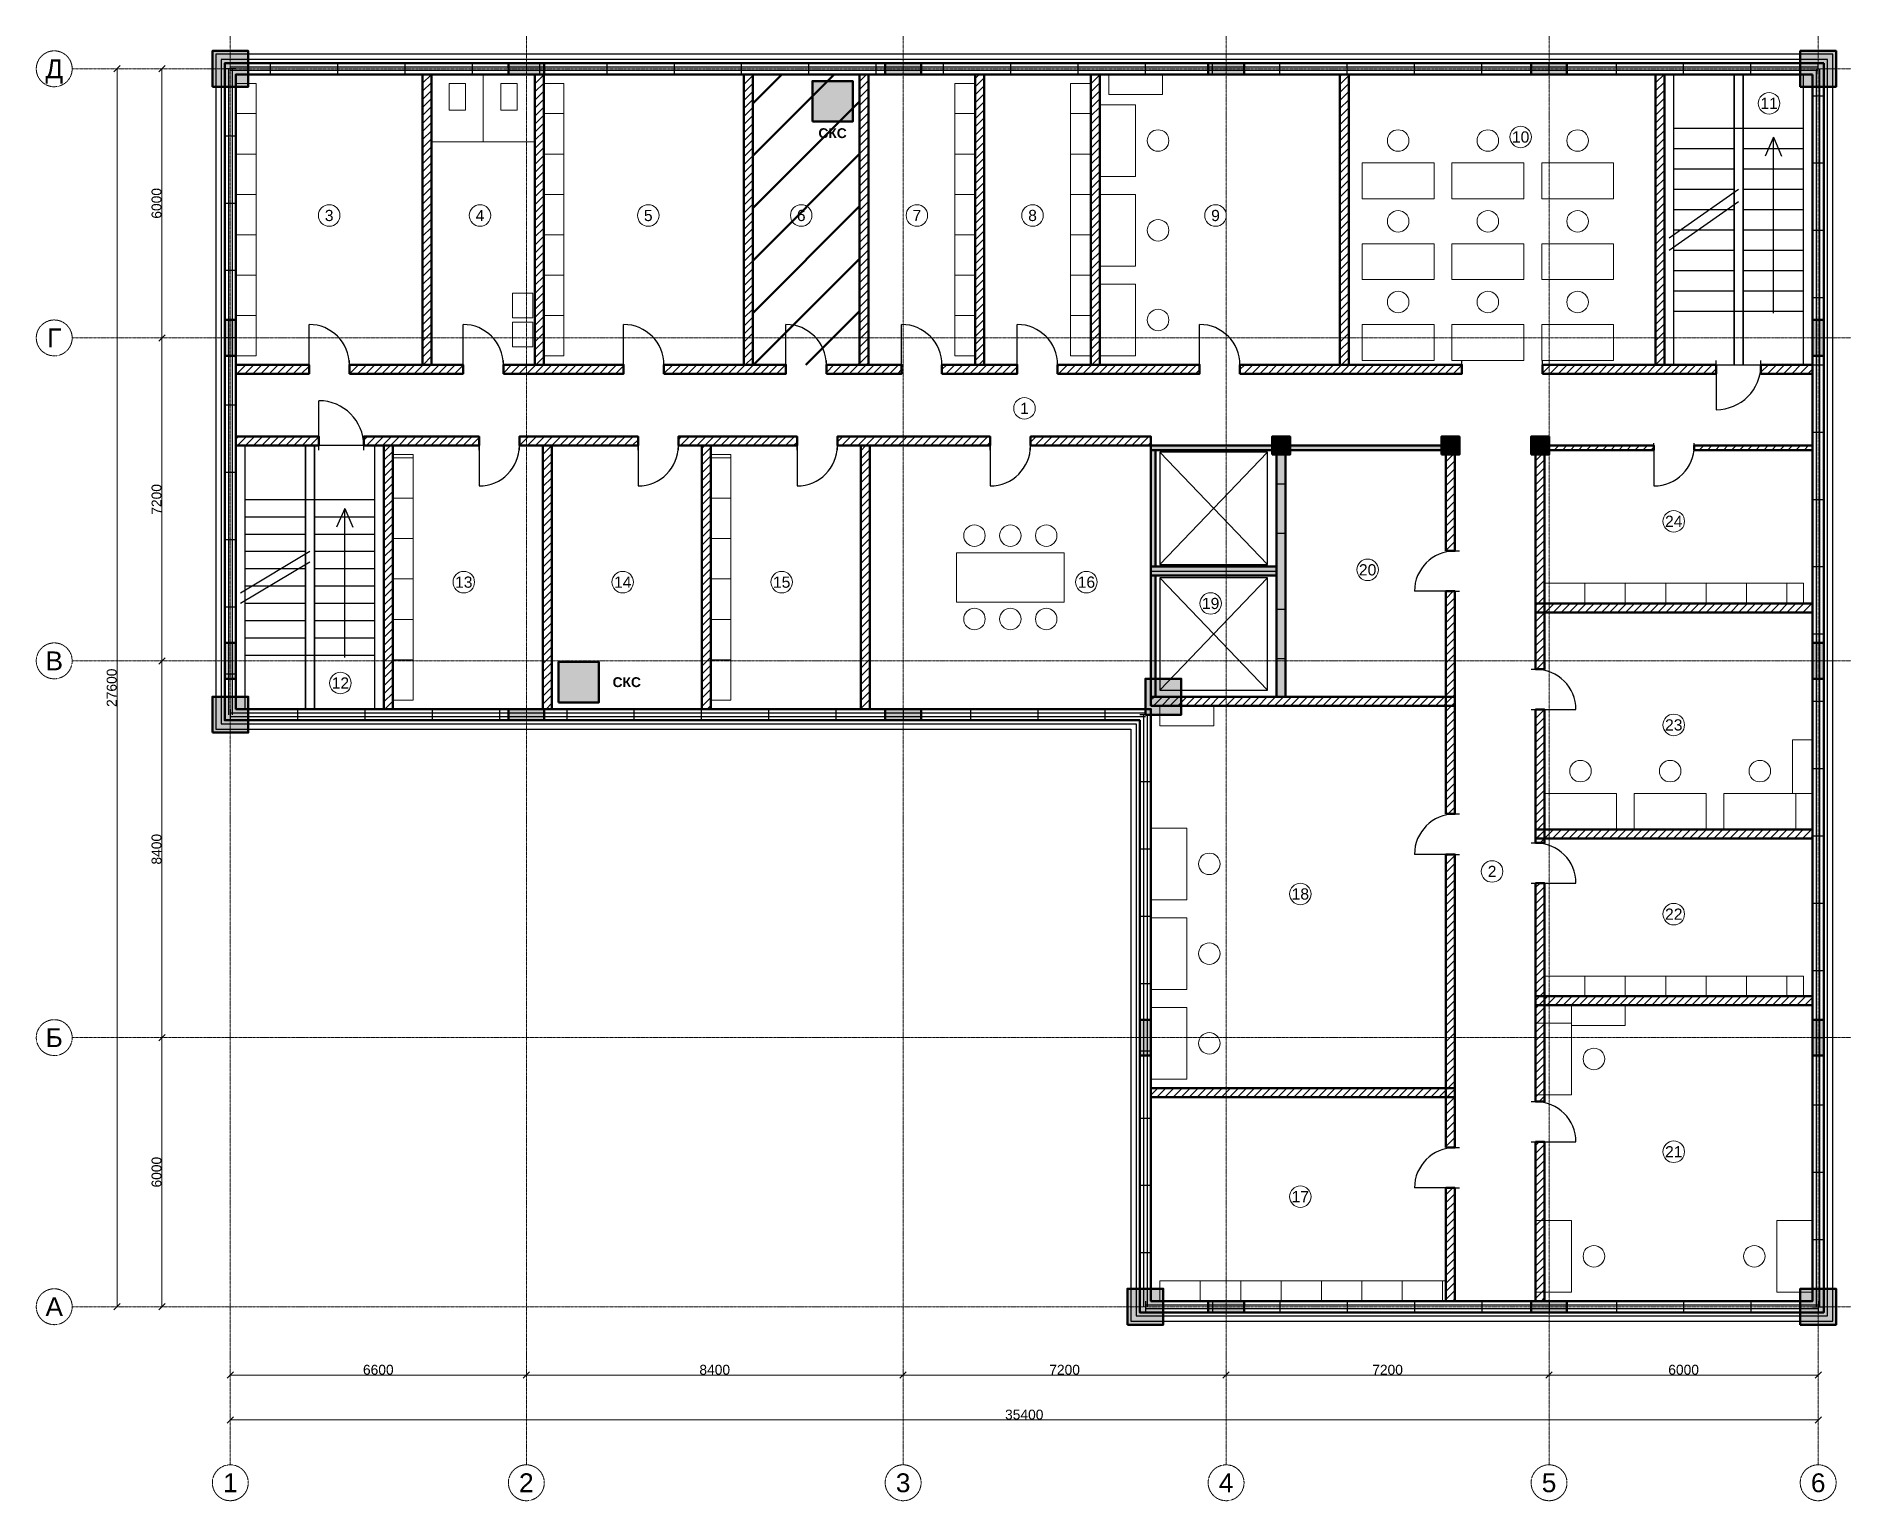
# Model space of a CAD drawing. Header units: millimetres. Extents: x -4325 to 36125, y -4325 to 28325.
import ezdxf
from ezdxf.enums import TextEntityAlignment as Align

# ---------------------------------------------------------------- set-up
doc = ezdxf.new("R2010")
doc.units = ezdxf.units.MM
doc.linetypes.add('CENTER2', pattern=[2.541, 1.587, -0.318, 0.318, -0.318])
for name, color, linetype, lineweight in [('A-ANNO-ROOM', 7, 'CONTINUOUS', 18), ('A-DIMS', 8, 'CONTINUOUS', 13), ('A-DOOR', 3, 'CONTINUOUS', 25), ('A-ELEV', 7, 'CONTINUOUS', 25), ('A-FACADE-PANEL', 8, 'CONTINUOUS', 25), ('A-FURN', 8, 'CONTINUOUS', 18), ('A-GLAZ-RIBBON', 5, 'CONTINUOUS', 25), ('A-GRID', 8, 'CENTER2', 13), ('A-HATCH', 9, 'CONTINUOUS', 9), ('A-OUTLINE', 7, 'CONTINUOUS', 50), ('A-SANI', 8, 'CONTINUOUS', 18), ('A-STAIR', 7, 'CONTINUOUS', 25), ('A-WALL-BLOCK', 9, 'CONTINUOUS', 50), ('A-WALL-RC', 7, 'CONTINUOUS', 50), ('E-SCS-RISER', 1, 'CONTINUOUS', 50), ('E-SERVER-ROOM', 1, 'CONTINUOUS', 50)]:
    doc.layers.add(name, color=color, linetype=linetype, lineweight=lineweight)
doc.styles.add('Arial-Bold', font='arialbd.ttf')
doc.styles.get("Standard").update_dxf_attribs({"font": 'arial.ttf'})

msp = doc.modelspace()

# ---------------------------------------------------------------- hatches: boundary and pattern name
at = {"layer": 'A-HATCH'}
h = msp.add_hatch(dxfattribs=at)
h.set_pattern_fill('ANSI31', scale=40)
h.paths.add_polyline_path([(4288, 21000), (4488, 21000), (4488, 27475), (4488, 27475), (4288, 27475), (4288, 27475)])
h = msp.add_hatch(dxfattribs=at)
h.set_pattern_fill('ANSI31', scale=40)
h.paths.add_polyline_path([(6788, 21000), (6988, 21000), (6988, 27475), (6988, 27475), (6788, 27475), (6788, 27475)])
h = msp.add_hatch(dxfattribs=at)
h.set_pattern_fill('ANSI31', scale=40)
h.paths.add_polyline_path([(11448, 21000), (11648, 21000), (11648, 27475), (11648, 27475), (11448, 27475), (11448, 27475)])
h = msp.add_hatch(dxfattribs=at)
h.set_pattern_fill('ANSI31', scale=40)
h.paths.add_polyline_path([(14027, 21000), (14227, 21000), (14227, 27475), (14227, 27475), (14027, 27475), (14027, 27475)])
h = msp.add_hatch(dxfattribs=at)
h.set_pattern_fill('ANSI31', scale=40)
h.paths.add_polyline_path([(16605, 21000), (16805, 21000), (16805, 27475), (16805, 27475), (16605, 27475), (16605, 27475)])
h = msp.add_hatch(dxfattribs=at)
h.set_pattern_fill('ANSI31', scale=40)
h.paths.add_polyline_path([(19184, 21000), (19384, 21000), (19384, 27475), (19384, 27475), (19184, 27475), (19184, 27475)])
h = msp.add_hatch(dxfattribs=at)
h.set_pattern_fill('ANSI31', scale=40)
h.paths.add_polyline_path([(24736, 21000), (24936, 21000), (24936, 27475), (24936, 27475), (24736, 27475), (24736, 27475)])
h = msp.add_hatch(dxfattribs=at)
h.set_pattern_fill('ANSI31', scale=40)
h.paths.add_polyline_path([(31775, 21000), (31975, 21000), (31975, 27475), (31975, 27475), (31775, 27475), (31775, 27475)])
h = msp.add_hatch(dxfattribs=at)
h.set_pattern_fill('ANSI31', scale=40)
h.paths.add_polyline_path([(125, 20800), (125, 20800), (1756, 20800), (1756, 21000), (125, 21000), (125, 21000)])
h = msp.add_hatch(dxfattribs=at)
h.set_pattern_fill('ANSI31', scale=40)
h.paths.add_polyline_path([(2656, 20800), (5188, 20800), (5188, 21000), (2656, 21000)])
h = msp.add_hatch(dxfattribs=at)
h.set_pattern_fill('ANSI31', scale=40)
h.paths.add_polyline_path([(6088, 20800), (8768, 20800), (8768, 21000), (6088, 21000)])
h = msp.add_hatch(dxfattribs=at)
h.set_pattern_fill('ANSI31', scale=40)
h.paths.add_polyline_path([(9668, 20800), (12388, 20800), (12388, 21000), (9668, 21000)])
h = msp.add_hatch(dxfattribs=at)
h.set_pattern_fill('ANSI31', scale=40)
h.paths.add_polyline_path([(13288, 20800), (14966, 20800), (14966, 21000), (13288, 21000)])
h = msp.add_hatch(dxfattribs=at)
h.set_pattern_fill('ANSI31', scale=40)
h.paths.add_polyline_path([(15866, 20800), (17544, 20800), (17544, 21000), (15866, 21000)])
h = msp.add_hatch(dxfattribs=at)
h.set_pattern_fill('ANSI31', scale=40)
h.paths.add_polyline_path([(18444, 20800), (21610, 20800), (21610, 21000), (18444, 21000)])
h = msp.add_hatch(dxfattribs=at)
h.set_pattern_fill('ANSI31', scale=40)
h.paths.add_polyline_path([(22510, 20800), (27456, 20800), (27456, 21000), (22510, 21000)])
h = msp.add_hatch(dxfattribs=at)
h.set_pattern_fill('ANSI31', scale=40)
h.paths.add_polyline_path([(29256, 20800), (33125, 20800), (33125, 21000), (29256, 21000)])
h = msp.add_hatch(dxfattribs=at)
h.set_pattern_fill('ANSI31', scale=40)
h.paths.add_polyline_path([(34125, 20800), (35275, 20800), (35275, 20800), (35275, 21000), (35275, 21000), (34125, 21000)])
h = msp.add_hatch(dxfattribs=at)
h.set_pattern_fill('ANSI31', scale=40)
h.paths.add_polyline_path([(125, 19200), (125, 19200), (1975, 19200), (1975, 19400), (125, 19400), (125, 19400)])
h = msp.add_hatch(dxfattribs=at)
h.set_pattern_fill('ANSI31', scale=40)
h.paths.add_polyline_path([(2975, 19200), (5547, 19200), (5547, 19400), (2975, 19400)])
h = msp.add_hatch(dxfattribs=at)
h.set_pattern_fill('ANSI31', scale=40)
h.paths.add_polyline_path([(3425, 13325), (3625, 13325), (3625, 13325), (3625, 19200), (3425, 19200), (3425, 13325)])
h = msp.add_hatch(dxfattribs=at)
h.set_pattern_fill('ANSI31', scale=40)
h.paths.add_polyline_path([(6447, 19200), (9090, 19200), (9090, 19400), (6447, 19400)])
h = msp.add_hatch(dxfattribs=at)
h.set_pattern_fill('ANSI31', scale=40)
h.paths.add_polyline_path([(6969, 13325), (7169, 13325), (7169, 13325), (7169, 19200), (6969, 19200), (6969, 13325)])
h = msp.add_hatch(dxfattribs=at)
h.set_pattern_fill('ANSI31', scale=40)
h.paths.add_polyline_path([(9990, 19200), (12634, 19200), (12634, 19400), (9990, 19400)])
h = msp.add_hatch(dxfattribs=at)
h.set_pattern_fill('ANSI31', scale=40)
h.paths.add_polyline_path([(10512, 13325), (10712, 13325), (10712, 13325), (10712, 19200), (10512, 19200), (10512, 13325)])
h = msp.add_hatch(dxfattribs=at)
h.set_pattern_fill('ANSI31', scale=40)
h.paths.add_polyline_path([(13534, 19200), (16940, 19200), (16940, 19400), (13534, 19400)])
h = msp.add_hatch(dxfattribs=at)
h.set_pattern_fill('ANSI31', scale=40)
h.paths.add_polyline_path([(14056, 13325), (14256, 13325), (14256, 13325), (14256, 19200), (14056, 19200), (14056, 13325)])
h = msp.add_hatch(dxfattribs=at)
h.set_pattern_fill('ANSI31', scale=40)
h.paths.add_polyline_path([(17840, 19200), (20525, 19200), (20525, 19400), (17840, 19400)])
h = msp.add_hatch(dxfattribs=at)
h.set_pattern_fill('ANSI31', scale=40)
h.paths.add_polyline_path([(27100, 16850), (27300, 16850), (27300, 19200), (27100, 19200)])
h = msp.add_hatch(dxfattribs=at)
h.set_pattern_fill('ANSI31', scale=40)
h.paths.add_polyline_path([(29100, 14212), (29300, 14212), (29300, 19200), (29100, 19200)])
h = msp.add_hatch(dxfattribs=at)
h.set_pattern_fill('ANSI31', scale=40)
h.paths.add_polyline_path([(29300, 19100), (31738, 19100), (31738, 19200), (29300, 19200)])
h = msp.add_hatch(dxfattribs=at)
h.set_pattern_fill('ANSI31', scale=40)
h.paths.add_polyline_path([(32638, 19100), (35275, 19100), (35275, 19100), (35275, 19200), (35275, 19200), (32638, 19200)])
h = msp.add_hatch(dxfattribs=at)
h.set_pattern_fill('ANSI31', scale=40)
h.paths.add_polyline_path([(27100, 10986), (27300, 10986), (27300, 15950), (27100, 15950)])
h = msp.add_hatch(dxfattribs=at)
h.set_pattern_fill('ANSI31', scale=40)
h.paths.add_polyline_path([(29100, 15481), (35275, 15481), (35275, 15481), (35275, 15681), (35275, 15681), (29100, 15681)])
h = msp.add_hatch(dxfattribs=at)
h.set_pattern_fill('ANSI31', scale=40)
h.paths.add_polyline_path([(20525, 13400), (27300, 13400), (27300, 13600), (20525, 13600)])
h = msp.add_hatch(dxfattribs=at)
h.set_pattern_fill('ANSI31', scale=40)
h.paths.add_polyline_path([(29100, 10342), (29300, 10342), (29300, 13312), (29100, 13312)])
h = msp.add_hatch(dxfattribs=at)
h.set_pattern_fill('ANSI31', scale=40)
h.paths.add_polyline_path([(29100, 10442), (35275, 10442), (35275, 10442), (35275, 10642), (35275, 10642), (29100, 10642)])
h = msp.add_hatch(dxfattribs=at)
h.set_pattern_fill('ANSI31', scale=40)
h.paths.add_polyline_path([(27100, 3549), (27300, 3549), (27300, 10086), (27100, 10086)])
h = msp.add_hatch(dxfattribs=at)
h.set_pattern_fill('ANSI31', scale=40)
h.paths.add_polyline_path([(29100, 4574), (29300, 4574), (29300, 9442), (29100, 9442)])
h = msp.add_hatch(dxfattribs=at)
h.set_pattern_fill('ANSI31', scale=40)
h.paths.add_polyline_path([(29100, 6723), (35275, 6723), (35275, 6723), (35275, 6923), (35275, 6923), (29100, 6923)])
h = msp.add_hatch(dxfattribs=at)
h.set_pattern_fill('ANSI31', scale=40)
h.paths.add_polyline_path([(20525, 4673), (20525, 4673), (27300, 4673), (27300, 4873), (20525, 4873), (20525, 4873)])
h = msp.add_hatch(dxfattribs=at)
h.set_pattern_fill('ANSI31', scale=40)
h.paths.add_polyline_path([(29100, 125), (29300, 125), (29300, 125), (29300, 3674), (29100, 3674), (29100, 125)])
h = msp.add_hatch(dxfattribs=at)
h.set_pattern_fill('ANSI31', scale=40)
h.paths.add_polyline_path([(27100, 125), (27300, 125), (27300, 125), (27300, 2649), (27100, 2649), (27100, 125)])
at = {"layer": 'A-WALL-RC'}
h = msp.add_hatch(color=7, dxfattribs=at)
h.dxf.hatch_style = 1
h.paths.add_polyline_path([(-400, 27200), (400, 27200), (400, 28000), (-400, 28000)])
h = msp.add_hatch(color=7, dxfattribs=at)
h.dxf.hatch_style = 1
h.paths.add_polyline_path([(35000, 27200), (35800, 27200), (35800, 28000), (35000, 28000)])
h = msp.add_hatch(color=7, dxfattribs=at)
h.dxf.hatch_style = 1
h.paths.add_polyline_path([(6200, 27475), (7000, 27475), (7000, 27725), (6200, 27725)])
h = msp.add_hatch(color=7, dxfattribs=at)
h.dxf.hatch_style = 1
h.paths.add_polyline_path([(14600, 27475), (15400, 27475), (15400, 27725), (14600, 27725)])
h = msp.add_hatch(color=7, dxfattribs=at)
h.dxf.hatch_style = 1
h.paths.add_polyline_path([(21800, 27475), (22600, 27475), (22600, 27725), (21800, 27725)])
h = msp.add_hatch(color=7, dxfattribs=at)
h.dxf.hatch_style = 1
h.paths.add_polyline_path([(29000, 27475), (29800, 27475), (29800, 27725), (29000, 27725)])
h = msp.add_hatch(color=7, dxfattribs=at)
h.dxf.hatch_style = 1
h.paths.add_polyline_path([(-125, 21200), (125, 21200), (125, 22000), (-125, 22000)])
h = msp.add_hatch(color=7, dxfattribs=at)
h.dxf.hatch_style = 1
h.paths.add_polyline_path([(35275, 21200), (35525, 21200), (35525, 22000), (35275, 22000)])
h = msp.add_hatch(color=7, dxfattribs=at)
h.dxf.hatch_style = 1
h.paths.add_polyline_path([(20525, 19100), (23325, 19100), (23325, 19200), (20525, 19200)])
h = msp.add_hatch(color=7, dxfattribs=at)
h.dxf.hatch_style = 1
h.paths.add_polyline_path([(20525, 16500), (20625, 16500), (20625, 19100), (20525, 19100)])
h = msp.add_hatch(color=7, dxfattribs=at)
h.dxf.hatch_style = 1
h.paths.add_polyline_path([(23225, 19000), (23625, 19000), (23625, 19400), (23225, 19400)])
h = msp.add_hatch(color=7, dxfattribs=at)
h.dxf.hatch_style = 1
h.paths.add_polyline_path([(23325, 13600), (23525, 13600), (23525, 19200), (23325, 19200)])
h = msp.add_hatch(color=7, dxfattribs=at)
h.dxf.hatch_style = 1
h.paths.add_polyline_path([(23525, 19100), (27100, 19100), (27100, 19200), (23525, 19200)])
h = msp.add_hatch(color=7, dxfattribs=at)
h.dxf.hatch_style = 1
h.paths.add_polyline_path([(27000, 19000), (27400, 19000), (27400, 19400), (27000, 19400)])
h = msp.add_hatch(color=7, dxfattribs=at)
h.dxf.hatch_style = 1
h.paths.add_polyline_path([(29000, 19000), (29400, 19000), (29400, 19400), (29000, 19400)])
h = msp.add_hatch(color=7, dxfattribs=at)
h.dxf.hatch_style = 1
h.paths.add_polyline_path([(20525, 16300), (23325, 16300), (23325, 16500), (20525, 16500)])
h = msp.add_hatch(color=7, dxfattribs=at)
h.dxf.hatch_style = 1
h.paths.add_polyline_path([(20525, 13600), (20625, 13600), (20625, 16300), (20525, 16300)])
h = msp.add_hatch(color=7, dxfattribs=at)
h.dxf.hatch_style = 1
h.paths.add_polyline_path([(-125, 14000), (125, 14000), (125, 14800), (-125, 14800)])
h = msp.add_hatch(color=7, dxfattribs=at)
h.dxf.hatch_style = 1
h.paths.add_polyline_path([(35275, 14000), (35525, 14000), (35525, 14800), (35275, 14800)])
h = msp.add_hatch(color=7, dxfattribs=at)
h.dxf.hatch_style = 1
h.paths.add_polyline_path([(20400, 13200), (21200, 13200), (21200, 14000), (20400, 14000)])
h = msp.add_hatch(color=7, dxfattribs=at)
h.dxf.hatch_style = 1
h.paths.add_polyline_path([(-400, 12800), (400, 12800), (400, 13600), (-400, 13600)])
h = msp.add_hatch(color=7, dxfattribs=at)
h.dxf.hatch_style = 1
h.paths.add_polyline_path([(6200, 13075), (7000, 13075), (7000, 13325), (6200, 13325)])
h = msp.add_hatch(color=7, dxfattribs=at)
h.dxf.hatch_style = 1
h.paths.add_polyline_path([(14600, 13075), (15400, 13075), (15400, 13325), (14600, 13325)])
h = msp.add_hatch(color=7, dxfattribs=at)
h.dxf.hatch_style = 1
h.paths.add_polyline_path([(20275, 5600), (20525, 5600), (20525, 6400), (20275, 6400)])
h = msp.add_hatch(color=7, dxfattribs=at)
h.dxf.hatch_style = 1
h.paths.add_polyline_path([(35275, 5600), (35525, 5600), (35525, 6400), (35275, 6400)])
h = msp.add_hatch(color=7, dxfattribs=at)
h.dxf.hatch_style = 1
h.paths.add_polyline_path([(20000, -400), (20800, -400), (20800, 400), (20000, 400)])
h = msp.add_hatch(color=7, dxfattribs=at)
h.dxf.hatch_style = 1
h.paths.add_polyline_path([(21800, -125), (22600, -125), (22600, 125), (21800, 125)])
h = msp.add_hatch(color=7, dxfattribs=at)
h.dxf.hatch_style = 1
h.paths.add_polyline_path([(29000, -125), (29800, -125), (29800, 125), (29000, 125)])
h = msp.add_hatch(color=7, dxfattribs=at)
h.dxf.hatch_style = 1
h.paths.add_polyline_path([(35000, -400), (35800, -400), (35800, 400), (35000, 400)])
at = {"layer": 'E-SCS-RISER'}
h = msp.add_hatch(color=7, dxfattribs=at)
h.dxf.hatch_style = 1
h.paths.add_polyline_path([(12977, 26425), (13877, 26425), (13877, 27325), (12977, 27325)])
h = msp.add_hatch(color=7, dxfattribs=at)
h.dxf.hatch_style = 1
h.paths.add_polyline_path([(7319, 13475), (8219, 13475), (8219, 14375), (7319, 14375)])
at = {"layer": 'E-SERVER-ROOM'}
h = msp.add_hatch(dxfattribs=at)
h.set_pattern_fill('ANSI31', scale=260)
h.paths.add_polyline_path([(11648, 21000), (14027, 21000), (14027, 27475), (11648, 27475)])

# ---------------------------------------------------------------- linework, layer by layer
at = {"layer": 'A-ANNO-ROOM'}
for centre in [(34305, 26830), (28766, 26080), (2205, 24330), (5568, 24330), (9318, 24330), (12728, 24330), (15307, 24330), (17885, 24330), (21964, 24330), (17705, 20030), (32180, 17511), (25355, 16430), (5205, 16155), (8749, 16155), (12292, 16155), (19086, 16155), (21855, 15680), (2455, 13905), (32180, 12972), (28130, 9705), (23855, 9203), (32180, 8753), (32180, 3455), (23855, 2455)]:
    msp.add_circle(centre, 240, dxfattribs=at)
at = {"layer": 'A-DIMS'}
for p, q in [((-2596, 27529), (-2454, 27671)), ((-2525, 0), (-2525, 27600)), ((-1596, 27529), (-1454, 27671)), ((-1525, 21600), (-1525, 27600)), ((-1596, 21529), (-1454, 21671)), ((-1596, 21529), (-1454, 21671)), ((-1525, 14400), (-1525, 21600)), ((-1596, 14329), (-1454, 14471)), ((-1596, 14329), (-1454, 14471)), ((-1525, 6000), (-1525, 14400)), ((-1596, 5929), (-1454, 6071)), ((-1596, 5929), (-1454, 6071)), ((-1525, 0), (-1525, 6000)), ((-2596, -71), (-2454, 71)), ((-1596, -71), (-1454, 71)), ((-71, -1596), (71, -1454)), ((0, -1525), (6600, -1525)), ((6529, -1596), (6671, -1454)), ((6529, -1596), (6671, -1454)), ((6600, -1525), (15000, -1525)), ((14929, -1596), (15071, -1454)), ((14929, -1596), (15071, -1454)), ((15000, -1525), (22200, -1525)), ((22129, -1596), (22271, -1454)), ((22129, -1596), (22271, -1454)), ((22200, -1525), (29400, -1525)), ((29329, -1596), (29471, -1454)), ((29329, -1596), (29471, -1454)), ((29400, -1525), (35400, -1525)), ((35329, -1596), (35471, -1454)), ((-71, -2596), (71, -2454)), ((0, -2525), (35400, -2525)), ((35329, -2596), (35471, -2454))]:
    msp.add_line(p, q, dxfattribs=at)
at = {"layer": 'A-DOOR'}
for p, q in [((1756, 21000), (1756, 21900)), ((5188, 21000), (5188, 21900)), ((8768, 21000), (8768, 21900)), ((12388, 21000), (12388, 21900)), ((14966, 21000), (14966, 21900)), ((17544, 21000), (17544, 21900)), ((21610, 21000), (21610, 21900)), ((1756, 20900), (1756, 21100)), ((2656, 20900), (2656, 21100)), ((5188, 20900), (5188, 21100)), ((6088, 20900), (6088, 21100)), ((8768, 20900), (8768, 21100)), ((9668, 20900), (9668, 21100)), ((12388, 20900), (12388, 21100)), ((13288, 20900), (13288, 21100)), ((14966, 20900), (14966, 21100)), ((15866, 20900), (15866, 21100)), ((17544, 20900), (17544, 21100)), ((18444, 20900), (18444, 21100)), ((21610, 20900), (21610, 21100)), ((22510, 20900), (22510, 21100)), ((27456, 20900), (27456, 21100)), ((29256, 20900), (29256, 21100)), ((33125, 20900), (33125, 21100)), ((34125, 20900), (34125, 21100)), ((33125, 21000), (33125, 20000)), ((1975, 19200), (1975, 20200)), ((1975, 19100), (1975, 19300)), ((2975, 19100), (2975, 19300)), ((5547, 19100), (5547, 19300)), ((5547, 19200), (5547, 18300)), ((6447, 19100), (6447, 19300)), ((9090, 19100), (9090, 19300)), ((9090, 19200), (9090, 18300)), ((9990, 19100), (9990, 19300)), ((12634, 19100), (12634, 19300)), ((12634, 19200), (12634, 18300)), ((13534, 19100), (13534, 19300)), ((16940, 19100), (16940, 19300)), ((16940, 19200), (16940, 18300)), ((17840, 19100), (17840, 19300)), ((31738, 19150), (31738, 19250)), ((31738, 19200), (31738, 18300)), ((32638, 19150), (32638, 19250)), ((23325, 18350), (23525, 18350)), ((23325, 17250), (23525, 17250)), ((27200, 16850), (27400, 16850)), ((27300, 15950), (26400, 15950)), ((27200, 15950), (27400, 15950)), ((23325, 15550), (23525, 15550)), ((23325, 14450), (23525, 14450)), ((29000, 14212), (29200, 14212)), ((29000, 13312), (29200, 13312)), ((29100, 13312), (30000, 13312)), ((27200, 10986), (27400, 10986)), ((29000, 10342), (29200, 10342)), ((27300, 10086), (26400, 10086)), ((27200, 10086), (27400, 10086)), ((29000, 9442), (29200, 9442)), ((29100, 9442), (30000, 9442)), ((29000, 4574), (29200, 4574)), ((29000, 3674), (29200, 3674)), ((29100, 3674), (30000, 3674)), ((27200, 3549), (27400, 3549)), ((27300, 2649), (26400, 2649)), ((27200, 2649), (27400, 2649))]:
    msp.add_line(p, q, dxfattribs=at)
for centre, radius, start, end in [((1756, 21000), 900, 0, 90), ((5188, 21000), 900, 0, 90), ((8768, 21000), 900, 0, 90), ((12388, 21000), 900, 0, 90), ((14966, 21000), 900, 0, 90), ((17544, 21000), 900, 0, 90), ((21610, 21000), 900, 0, 90), ((33125, 21000), 1000, -90, 0), ((1975, 19200), 1000, 0, 90), ((5547, 19200), 900, -90, 0), ((9090, 19200), 900, -90, 0), ((12634, 19200), 900, -90, 0), ((16940, 19200), 900, -90, 0), ((31738, 19200), 900, -90, 0), ((27300, 15950), 900, 90, 180), ((29100, 13312), 900, 0, 90), ((27300, 10086), 900, 90, 180), ((29100, 9442), 900, 0, 90), ((29100, 3674), 900, 0, 90), ((27300, 2649), 900, 90, 180)]:
    msp.add_arc(centre, radius, start, end, dxfattribs=at)
at = {"layer": 'A-ELEV'}
for p, q in [((20725, 16550), (23125, 19050)), ((20725, 19050), (23125, 16550)), ((20525, 16400), (23325, 16400)), ((20725, 13750), (23125, 16250)), ((20725, 16250), (23125, 13750))]:
    msp.add_line(p, q, dxfattribs=at)
for points in [[(20725, 16550), (23125, 16550), (23125, 19050), (20725, 19050)], [(20725, 13750), (23125, 13750), (23125, 16250), (20725, 16250)]]:
    msp.add_lwpolyline(points, close=True, dxfattribs=at)
at = {"layer": 'A-FACADE-PANEL'}
for points in [[(35725, 27925), (-325, 27925), (-325, 12875), (20075, 12875), (20075, -325), (35725, -325)], [(35605, 27805), (-205, 27805), (-205, 12995), (20195, 12995), (20195, -205), (35605, -205)]]:
    msp.add_lwpolyline(points, close=True, dxfattribs=at)
at = {"layer": 'A-FURN'}
for p, q in [((125, 26600), (575, 26600)), ((6988, 26600), (7438, 26600)), ((16155, 26600), (16605, 26600)), ((18734, 26600), (19184, 26600)), ((125, 25700), (575, 25700)), ((6988, 25700), (7438, 25700)), ((16155, 25700), (16605, 25700)), ((18734, 25700), (19184, 25700)), ((125, 24800), (575, 24800)), ((6988, 24800), (7438, 24800)), ((16155, 24800), (16605, 24800)), ((18734, 24800), (19184, 24800)), ((125, 23900), (575, 23900)), ((6988, 23900), (7438, 23900)), ((16155, 23900), (16605, 23900)), ((18734, 23900), (19184, 23900)), ((125, 23000), (575, 23000)), ((6988, 23000), (7438, 23000)), ((16155, 23000), (16605, 23000)), ((18734, 23000), (19184, 23000)), ((125, 22100), (575, 22100)), ((6988, 22100), (7438, 22100)), ((16155, 22100), (16605, 22100)), ((18734, 22100), (19184, 22100)), ((3625, 18925), (4075, 18925)), ((10712, 18925), (11162, 18925)), ((3625, 18025), (4075, 18025)), ((10712, 18025), (11162, 18025)), ((3625, 17125), (4075, 17125)), ((10712, 17125), (11162, 17125)), ((3625, 16225), (4075, 16225)), ((10712, 16225), (11162, 16225)), ((30200, 15681), (30200, 16131)), ((31100, 15681), (31100, 16131)), ((32000, 15681), (32000, 16131)), ((32900, 15681), (32900, 16131)), ((33800, 15681), (33800, 16131)), ((34700, 15681), (34700, 16131)), ((3625, 15325), (4075, 15325)), ((10712, 15325), (11162, 15325)), ((3625, 14425), (4075, 14425)), ((10712, 14425), (11162, 14425)), ((30200, 6923), (30200, 7373)), ((31100, 6923), (31100, 7373)), ((32000, 6923), (32000, 7373)), ((32900, 6923), (32900, 7373)), ((33800, 6923), (33800, 7373)), ((34700, 6923), (34700, 7373)), ((21625, 125), (21625, 575)), ((22525, 125), (22525, 575)), ((23425, 125), (23425, 575)), ((24325, 125), (24325, 575)), ((25225, 125), (25225, 575)), ((26125, 125), (26125, 575)), ((27025, 125), (27025, 575))]:
    msp.add_line(p, q, dxfattribs=at)
for points in [[(125, 21200), (575, 21200), (575, 27275), (125, 27275)], [(6988, 21200), (7438, 21200), (7438, 27275), (6988, 27275)], [(16155, 21200), (16605, 21200), (16605, 27275), (16155, 27275)], [(18734, 21200), (19184, 21200), (19184, 27275), (18734, 27275)], [(19584, 27025), (20784, 27025), (20784, 27475), (19584, 27475)], [(19384, 25200), (20184, 25200), (20184, 26800), (19384, 26800)], [(25236, 24700), (26836, 24700), (26836, 25500), (25236, 25500)], [(27236, 24700), (28836, 24700), (28836, 25500), (27236, 25500)], [(29236, 24700), (30836, 24700), (30836, 25500), (29236, 25500)], [(19384, 23200), (20184, 23200), (20184, 24800), (19384, 24800)], [(25236, 22900), (26836, 22900), (26836, 23700), (25236, 23700)], [(27236, 22900), (28836, 22900), (28836, 23700), (27236, 23700)], [(29236, 22900), (30836, 22900), (30836, 23700), (29236, 23700)], [(19384, 21200), (20184, 21200), (20184, 22800), (19384, 22800)], [(25236, 21100), (26836, 21100), (26836, 21900), (25236, 21900)], [(27236, 21100), (28836, 21100), (28836, 21900), (27236, 21900)], [(29236, 21100), (30836, 21100), (30836, 21900), (29236, 21900)], [(3625, 13525), (4075, 13525), (4075, 19000), (3625, 19000)], [(10712, 13525), (11162, 13525), (11162, 19000), (10712, 19000)], [(16190, 15712), (18590, 15712), (18590, 16812), (16190, 16812)], [(29300, 15681), (35075, 15681), (35075, 16131), (29300, 16131)], [(20725, 12950), (21925, 12950), (21925, 13400), (20725, 13400)], [(34825, 11442), (35275, 11442), (35275, 12642), (34825, 12642)], [(29300, 10642), (30900, 10642), (30900, 11442), (29300, 11442)], [(31300, 10642), (32900, 10642), (32900, 11442), (31300, 11442)], [(33300, 10642), (34900, 10642), (34900, 11442), (33300, 11442)], [(20525, 9073), (21325, 9073), (21325, 10673), (20525, 10673)], [(20525, 7073), (21325, 7073), (21325, 8673), (20525, 8673)], [(29300, 6923), (35075, 6923), (35075, 7373), (29300, 7373)], [(20525, 5073), (21325, 5073), (21325, 6673), (20525, 6673)], [(29900, 6273), (31100, 6273), (31100, 6723), (29900, 6723)], [(29100, 4725), (29900, 4725), (29900, 6325), (29100, 6325)], [(29100, 325), (29900, 325), (29900, 1925), (29100, 1925)], [(34475, 325), (35275, 325), (35275, 1925), (34475, 1925)], [(20725, 125), (27100, 125), (27100, 575), (20725, 575)]]:
    msp.add_lwpolyline(points, close=True, dxfattribs=at)
for centre in [(20684, 26000), (26036, 26000), (28036, 26000), (30036, 26000), (26036, 24200), (28036, 24200), (30036, 24200), (20684, 24000), (26036, 22400), (28036, 22400), (30036, 22400), (20684, 22000), (16590, 17192), (17390, 17192), (18190, 17192), (16590, 15332), (17390, 15332), (18190, 15332), (30100, 11942), (32100, 11942), (34100, 11942), (21825, 9873), (21825, 7873), (21825, 5873), (30400, 5525), (30400, 1125), (33975, 1125)]:
    msp.add_circle(centre, 240, dxfattribs=at)
at = {"layer": 'A-GLAZ-RIBBON'}
for p, q in [((125, 27600), (-125, 27600)), ((-40, 27600), (-40, 13200)), ((35400, 27640), (0, 27640)), ((35400, 27560), (0, 27560)), ((40, 27600), (40, 13200)), ((900, 27475), (900, 27725)), ((2400, 27475), (2400, 27725)), ((3900, 27475), (3900, 27725)), ((5400, 27475), (5400, 27725)), ((6900, 27475), (6900, 27725)), ((8400, 27475), (8400, 27725)), ((9900, 27475), (9900, 27725)), ((11400, 27475), (11400, 27725)), ((12900, 27475), (12900, 27725)), ((14400, 27475), (14400, 27725)), ((15900, 27475), (15900, 27725)), ((17400, 27475), (17400, 27725)), ((18900, 27475), (18900, 27725)), ((20400, 27475), (20400, 27725)), ((21900, 27475), (21900, 27725)), ((23400, 27475), (23400, 27725)), ((24900, 27475), (24900, 27725)), ((26400, 27475), (26400, 27725)), ((27900, 27475), (27900, 27725)), ((29400, 27475), (29400, 27725)), ((30900, 27475), (30900, 27725)), ((32400, 27475), (32400, 27725)), ((33900, 27475), (33900, 27725)), ((35360, 0), (35360, 27600)), ((35400, 27475), (35400, 27725)), ((35440, 0), (35440, 27600)), ((35275, 27000), (35525, 27000)), ((125, 26100), (-125, 26100)), ((35275, 25500), (35525, 25500)), ((125, 24600), (-125, 24600)), ((35275, 24000), (35525, 24000)), ((125, 23100), (-125, 23100)), ((35275, 22500), (35525, 22500)), ((125, 21600), (-125, 21600)), ((35275, 21000), (35525, 21000)), ((125, 20100), (-125, 20100)), ((35275, 19500), (35525, 19500)), ((125, 18600), (-125, 18600)), ((35275, 18000), (35525, 18000)), ((125, 17100), (-125, 17100)), ((35275, 16500), (35525, 16500)), ((125, 15600), (-125, 15600)), ((35275, 15000), (35525, 15000)), ((125, 14100), (-125, 14100)), ((35275, 13500), (35525, 13500)), ((0, 13325), (0, 13075)), ((0, 13240), (20400, 13240)), ((0, 13160), (20400, 13160)), ((1500, 13325), (1500, 13075)), ((3000, 13325), (3000, 13075)), ((4500, 13325), (4500, 13075)), ((6000, 13325), (6000, 13075)), ((7500, 13325), (7500, 13075)), ((9000, 13325), (9000, 13075)), ((10500, 13325), (10500, 13075)), ((12000, 13325), (12000, 13075)), ((13500, 13325), (13500, 13075)), ((15000, 13325), (15000, 13075)), ((16500, 13325), (16500, 13075)), ((18000, 13325), (18000, 13075)), ((19500, 13325), (19500, 13075)), ((20525, 13200), (20275, 13200)), ((20360, 13200), (20360, 0)), ((20440, 13200), (20440, 0)), ((35275, 12000), (35525, 12000)), ((20525, 11700), (20275, 11700)), ((20525, 10200), (20275, 10200)), ((35275, 10500), (35525, 10500)), ((35275, 9000), (35525, 9000)), ((20525, 8700), (20275, 8700)), ((35275, 7500), (35525, 7500)), ((20525, 7200), (20275, 7200)), ((20525, 5700), (20275, 5700)), ((35275, 6000), (35525, 6000)), ((35275, 4500), (35525, 4500)), ((20525, 4200), (20275, 4200)), ((35275, 3000), (35525, 3000)), ((20525, 2700), (20275, 2700)), ((35275, 1500), (35525, 1500)), ((20525, 1200), (20275, 1200)), ((20400, 125), (20400, -125)), ((20400, 40), (35400, 40)), ((21900, 125), (21900, -125)), ((23400, 125), (23400, -125)), ((24900, 125), (24900, -125)), ((26400, 125), (26400, -125)), ((27900, 125), (27900, -125)), ((29400, 125), (29400, -125)), ((30900, 125), (30900, -125)), ((32400, 125), (32400, -125)), ((33900, 125), (33900, -125)), ((35275, 0), (35525, 0)), ((35400, 125), (35400, -125)), ((20400, -40), (35400, -40))]:
    msp.add_line(p, q, dxfattribs=at)
at = {"layer": 'A-GRID'}
for p, q in [((0, -3525), (0, 28325)), ((6600, -3525), (6600, 28325)), ((15000, -3525), (15000, 28325)), ((22200, -3525), (22200, 28325)), ((29400, -3525), (29400, 28325)), ((35400, -3525), (35400, 28325)), ((-3525, 27600), (36125, 27600)), ((-3525, 21600), (36125, 21600)), ((-3525, 14400), (36125, 14400)), ((-3525, 6000), (36125, 6000)), ((-3525, 0), (36125, 0))]:
    msp.add_line(p, q, dxfattribs=at)
for centre in [(-3925, 27600), (-3925, 21600), (-3925, 14400), (-3925, 6000), (-3925, 0), (0, -3925), (6600, -3925), (15000, -3925), (22200, -3925), (29400, -3925), (35400, -3925)]:
    msp.add_circle(centre, 400, dxfattribs=at)
at = {"layer": 'A-OUTLINE'}
for points in [[(35525, 27725), (-125, 27725), (-125, 13075), (20275, 13075), (20275, -125), (35525, -125)], [(35275, 27475), (125, 27475), (125, 13325), (20525, 13325), (20525, 125), (35275, 125)]]:
    msp.add_lwpolyline(points, close=True, dxfattribs=at)
at = {"layer": 'A-SANI'}
for points in [[(4488, 25975), (5638, 25975), (5638, 27475), (4488, 27475)], [(4883, 26675), (5243, 26675), (5243, 27275), (4883, 27275)], [(5638, 25975), (6788, 25975), (6788, 27475), (5638, 27475)], [(6033, 26675), (6393, 26675), (6393, 27275), (6033, 27275)], [(6288, 22050), (6748, 22050), (6748, 22600), (6288, 22600)], [(6288, 21400), (6748, 21400), (6748, 21950), (6288, 21950)]]:
    msp.add_lwpolyline(points, close=True, dxfattribs=at)
at = {"layer": 'A-STAIR'}
for p, q in [((32175, 26275), (33525, 26275)), ((32175, 26275), (35075, 26275)), ((33725, 26275), (35075, 26275)), ((34400, 26075), (34220, 25655)), ((34400, 22150), (34400, 26075)), ((34400, 26075), (34580, 25655)), ((32175, 25822), (33525, 25822)), ((33725, 25822), (35075, 25822)), ((32175, 25369), (33525, 25369)), ((33725, 25369), (35075, 25369)), ((32075, 23830), (33625, 24917)), ((32175, 24917), (33525, 24917)), ((33725, 24917), (35075, 24917)), ((32075, 23558), (33625, 24645)), ((32175, 24464), (33525, 24464)), ((33725, 24464), (35075, 24464)), ((32175, 24011), (33525, 24011)), ((33725, 24011), (35075, 24011)), ((32175, 23558), (33525, 23558)), ((33725, 23558), (35075, 23558)), ((32175, 23106), (33525, 23106)), ((33725, 23106), (35075, 23106)), ((32175, 22653), (33525, 22653)), ((33725, 22653), (35075, 22653)), ((32175, 22200), (35075, 22200)), ((325, 18000), (1675, 18000)), ((325, 18000), (3225, 18000)), ((1875, 18000), (3225, 18000)), ((2550, 17800), (2370, 17380)), ((2550, 14475), (2550, 17800)), ((2550, 17800), (2730, 17380)), ((325, 17614), (1675, 17614)), ((1875, 17614), (3225, 17614)), ((325, 17228), (1675, 17228)), ((1875, 17228), (3225, 17228)), ((225, 15915), (1775, 16842)), ((225, 15683), (1775, 16610)), ((325, 16842), (1675, 16842)), ((1875, 16842), (3225, 16842)), ((325, 16456), (1675, 16456)), ((1875, 16456), (3225, 16456)), ((325, 16069), (1675, 16069)), ((1875, 16069), (3225, 16069)), ((325, 15683), (1675, 15683)), ((1875, 15683), (3225, 15683)), ((325, 15297), (1675, 15297)), ((1875, 15297), (3225, 15297)), ((325, 14911), (1675, 14911)), ((1875, 14911), (3225, 14911)), ((325, 14525), (3225, 14525))]:
    msp.add_line(p, q, dxfattribs=at)
for points in [[(32175, 21000), (33525, 21000), (33525, 27475), (32175, 27475)], [(33525, 21000), (33725, 21000), (33725, 27475), (33525, 27475)], [(33725, 21000), (35075, 21000), (35075, 27475), (33725, 27475)], [(325, 13325), (1675, 13325), (1675, 19200), (325, 19200)], [(1675, 13325), (1875, 13325), (1875, 19200), (1675, 19200)], [(1875, 13325), (3225, 13325), (3225, 19200), (1875, 19200)]]:
    msp.add_lwpolyline(points, close=True, dxfattribs=at)
at = {"layer": 'A-WALL-BLOCK'}
for points in [[(4288, 21000), (4488, 21000), (4488, 27475), (4488, 27475), (4288, 27475), (4288, 27475)], [(6788, 21000), (6988, 21000), (6988, 27475), (6988, 27475), (6788, 27475), (6788, 27475)], [(11448, 21000), (11648, 21000), (11648, 27475), (11648, 27475), (11448, 27475), (11448, 27475)], [(14027, 21000), (14227, 21000), (14227, 27475), (14227, 27475), (14027, 27475), (14027, 27475)], [(16605, 21000), (16805, 21000), (16805, 27475), (16805, 27475), (16605, 27475), (16605, 27475)], [(19184, 21000), (19384, 21000), (19384, 27475), (19384, 27475), (19184, 27475), (19184, 27475)], [(24736, 21000), (24936, 21000), (24936, 27475), (24936, 27475), (24736, 27475), (24736, 27475)], [(31775, 21000), (31975, 21000), (31975, 27475), (31975, 27475), (31775, 27475), (31775, 27475)], [(125, 20800), (125, 20800), (1756, 20800), (1756, 21000), (125, 21000), (125, 21000)], [(2656, 20800), (5188, 20800), (5188, 21000), (2656, 21000)], [(6088, 20800), (8768, 20800), (8768, 21000), (6088, 21000)], [(9668, 20800), (12388, 20800), (12388, 21000), (9668, 21000)], [(13288, 20800), (14966, 20800), (14966, 21000), (13288, 21000)], [(15866, 20800), (17544, 20800), (17544, 21000), (15866, 21000)], [(18444, 20800), (21610, 20800), (21610, 21000), (18444, 21000)], [(22510, 20800), (27456, 20800), (27456, 21000), (22510, 21000)], [(29256, 20800), (33125, 20800), (33125, 21000), (29256, 21000)], [(34125, 20800), (35275, 20800), (35275, 20800), (35275, 21000), (35275, 21000), (34125, 21000)], [(125, 19200), (125, 19200), (1975, 19200), (1975, 19400), (125, 19400), (125, 19400)], [(2975, 19200), (5547, 19200), (5547, 19400), (2975, 19400)], [(3425, 13325), (3625, 13325), (3625, 13325), (3625, 19200), (3425, 19200), (3425, 13325)], [(6447, 19200), (9090, 19200), (9090, 19400), (6447, 19400)], [(6969, 13325), (7169, 13325), (7169, 13325), (7169, 19200), (6969, 19200), (6969, 13325)], [(9990, 19200), (12634, 19200), (12634, 19400), (9990, 19400)], [(10512, 13325), (10712, 13325), (10712, 13325), (10712, 19200), (10512, 19200), (10512, 13325)], [(13534, 19200), (16940, 19200), (16940, 19400), (13534, 19400)], [(14056, 13325), (14256, 13325), (14256, 13325), (14256, 19200), (14056, 19200), (14056, 13325)], [(17840, 19200), (20525, 19200), (20525, 19400), (17840, 19400)], [(27100, 16850), (27300, 16850), (27300, 19200), (27100, 19200)], [(29100, 14212), (29300, 14212), (29300, 19200), (29100, 19200)], [(29300, 19100), (31738, 19100), (31738, 19200), (29300, 19200)], [(32638, 19100), (35275, 19100), (35275, 19100), (35275, 19200), (35275, 19200), (32638, 19200)], [(27100, 10986), (27300, 10986), (27300, 15950), (27100, 15950)], [(29100, 15481), (35275, 15481), (35275, 15481), (35275, 15681), (35275, 15681), (29100, 15681)], [(20525, 13400), (27300, 13400), (27300, 13600), (20525, 13600)], [(29100, 10342), (29300, 10342), (29300, 13312), (29100, 13312)], [(29100, 10442), (35275, 10442), (35275, 10442), (35275, 10642), (35275, 10642), (29100, 10642)], [(27100, 3549), (27300, 3549), (27300, 10086), (27100, 10086)], [(29100, 4574), (29300, 4574), (29300, 9442), (29100, 9442)], [(29100, 6723), (35275, 6723), (35275, 6723), (35275, 6923), (35275, 6923), (29100, 6923)], [(20525, 4673), (20525, 4673), (27300, 4673), (27300, 4873), (20525, 4873), (20525, 4873)], [(29100, 125), (29300, 125), (29300, 125), (29300, 3674), (29100, 3674), (29100, 125)], [(27100, 125), (27300, 125), (27300, 125), (27300, 2649), (27100, 2649), (27100, 125)]]:
    msp.add_lwpolyline(points, close=True, dxfattribs=at)
at = {"layer": 'A-WALL-RC'}
for points in [[(-400, 27200), (400, 27200), (400, 28000), (-400, 28000)], [(35000, 27200), (35800, 27200), (35800, 28000), (35000, 28000)], [(6200, 27475), (7000, 27475), (7000, 27725), (6200, 27725)], [(14600, 27475), (15400, 27475), (15400, 27725), (14600, 27725)], [(21800, 27475), (22600, 27475), (22600, 27725), (21800, 27725)], [(29000, 27475), (29800, 27475), (29800, 27725), (29000, 27725)], [(-125, 21200), (125, 21200), (125, 22000), (-125, 22000)], [(35275, 21200), (35525, 21200), (35525, 22000), (35275, 22000)], [(20525, 19100), (23325, 19100), (23325, 19200), (20525, 19200)], [(20525, 16500), (20625, 16500), (20625, 19100), (20525, 19100)], [(23225, 19000), (23625, 19000), (23625, 19400), (23225, 19400)], [(23325, 13600), (23525, 13600), (23525, 19200), (23325, 19200)], [(23525, 19100), (27100, 19100), (27100, 19200), (23525, 19200)], [(27000, 19000), (27400, 19000), (27400, 19400), (27000, 19400)], [(29000, 19000), (29400, 19000), (29400, 19400), (29000, 19400)], [(20525, 16300), (23325, 16300), (23325, 16500), (20525, 16500)], [(20525, 13600), (20625, 13600), (20625, 16300), (20525, 16300)], [(-125, 14000), (125, 14000), (125, 14800), (-125, 14800)], [(35275, 14000), (35525, 14000), (35525, 14800), (35275, 14800)], [(20400, 13200), (21200, 13200), (21200, 14000), (20400, 14000)], [(-400, 12800), (400, 12800), (400, 13600), (-400, 13600)], [(6200, 13075), (7000, 13075), (7000, 13325), (6200, 13325)], [(14600, 13075), (15400, 13075), (15400, 13325), (14600, 13325)], [(20275, 5600), (20525, 5600), (20525, 6400), (20275, 6400)], [(35275, 5600), (35525, 5600), (35525, 6400), (35275, 6400)], [(20000, -400), (20800, -400), (20800, 400), (20000, 400)], [(21800, -125), (22600, -125), (22600, 125), (21800, 125)], [(29000, -125), (29800, -125), (29800, 125), (29000, 125)], [(35000, -400), (35800, -400), (35800, 400), (35000, 400)]]:
    msp.add_lwpolyline(points, close=True, dxfattribs=at)
at = {"layer": 'E-SCS-RISER'}
for points in [[(12977, 26425), (13877, 26425), (13877, 27325), (12977, 27325)], [(7319, 13475), (8219, 13475), (8219, 14375), (7319, 14375)]]:
    msp.add_lwpolyline(points, close=True, dxfattribs=at)

# ---------------------------------------------------------------- texts
at = {"layer": 'A-ANNO-ROOM'}
for s, p in [('11', (34305, 26830)), ('10', (28766, 26080)), ('3', (2205, 24330)), ('4', (5568, 24330)), ('5', (9318, 24330)), ('6', (12728, 24330)), ('7', (15307, 24330)), ('8', (17885, 24330)), ('9', (21964, 24330)), ('1', (17705, 20030)), ('24', (32180, 17511)), ('13', (5205, 16155)), ('14', (8749, 16155)), ('15', (12292, 16155)), ('16', (19086, 16155)), ('20', (25355, 16430)), ('19', (21855, 15680)), ('12', (2455, 13905)), ('23', (32180, 12972)), ('2', (28130, 9705)), ('18', (23855, 9203)), ('22', (32180, 8753)), ('21', (32180, 3455)), ('17', (23855, 2455))]:
    msp.add_text(s, height=250, dxfattribs=at).set_placement(p, align=Align.MIDDLE_CENTER)
at = {"layer": 'A-DIMS'}
for s, p in [('6000', (-1645, 24600)), ('7200', (-1645, 18000)), ('27600', (-2645, 13800)), ('8400', (-1645, 10200)), ('6000', (-1645, 3000))]:
    msp.add_text(s, height=220, rotation=90, dxfattribs=at).set_placement(p, align=Align.MIDDLE_CENTER)
for s, p in [('6600', (3300, -1405)), ('8400', (10800, -1405)), ('7200', (18600, -1405)), ('7200', (25800, -1405)), ('6000', (32400, -1405)), ('35400', (17700, -2405))]:
    msp.add_text(s, height=220, dxfattribs=at).set_placement(p, align=Align.MIDDLE_CENTER)
at = {"layer": 'A-GRID'}
for s, p in [('Д', (-3925, 27600)), ('Г', (-3925, 21600)), ('В', (-3925, 14400)), ('Б', (-3925, 6000)), ('А', (-3925, 0)), ('1', (0, -3925)), ('2', (6600, -3925)), ('3', (15000, -3925)), ('4', (22200, -3925)), ('5', (29400, -3925)), ('6', (35400, -3925))]:
    msp.add_text(s, height=420, dxfattribs=at).set_placement(p, align=Align.MIDDLE_CENTER)
at = {"layer": 'E-SCS-RISER', "style": 'Arial-Bold'}
for p in [(13427, 26165), (8839, 13925)]:
    msp.add_text('СКС', height=220, dxfattribs=at).set_placement(p, align=Align.MIDDLE_CENTER)

doc.saveas('drawing.dxf')
